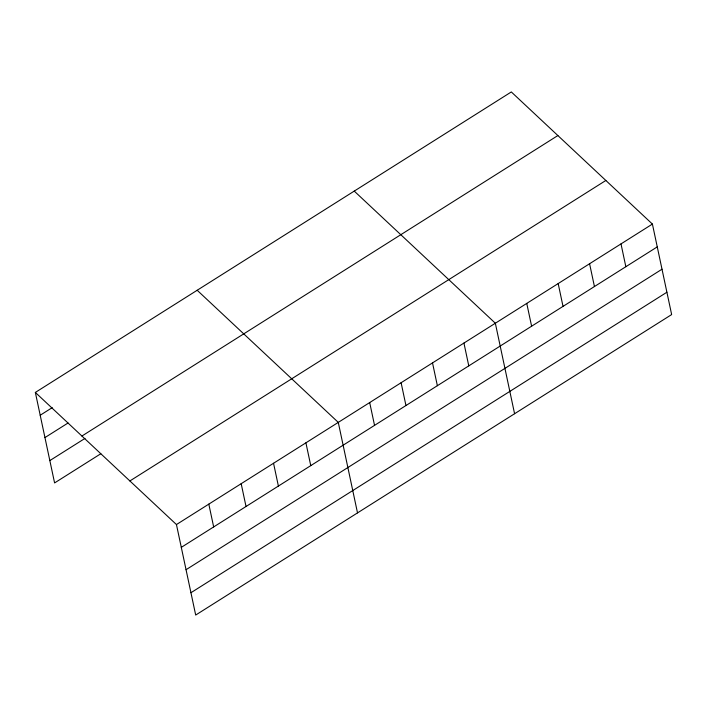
<?xml version="1.0" encoding="UTF-8"?>
<svg xmlns="http://www.w3.org/2000/svg" width="707" height="707" viewBox="0 0 707 707"><rect width="100%" height="100%" fill="white"/><g stroke="black" fill="none" stroke-linecap="round" stroke-linejoin="round"><path stroke-width="1.06" d="M35.35 392.429L511.311 91.945L652.411 224.075L671.65 314.571L195.689 615.055L176.45 524.559L35.35 392.429L54.589 482.925L100.827 453.735M40.202 415.239L52.221 407.647M44.948 437.58L68.066 422.98M81.915 436.033L557.876 135.541M49.835 460.593L84.981 438.411M129.885 480.954L605.855 180.471M176.45 524.559L652.411 224.075M181.292 547.368L657.263 246.884M186.047 569.709L662.008 269.217M190.934 592.722L666.904 292.23M354.242 191.102L495.342 323.232L514.581 413.728M197.182 290.268L338.273 422.388L357.512 512.893M621.002 243.906L625.845 266.716M589.585 263.738L594.437 286.547M558.177 283.569L563.019 306.378M526.759 303.4L531.611 326.21M463.933 343.063L468.776 365.873M432.516 362.894L437.368 385.704M401.108 382.726L405.951 405.535M369.69 402.557L374.542 425.367M305.91 442.829L310.762 465.639M273.547 463.262L278.39 486.071M241.175 483.694L246.027 506.504M208.812 504.126L213.664 526.936"/></g></svg>
